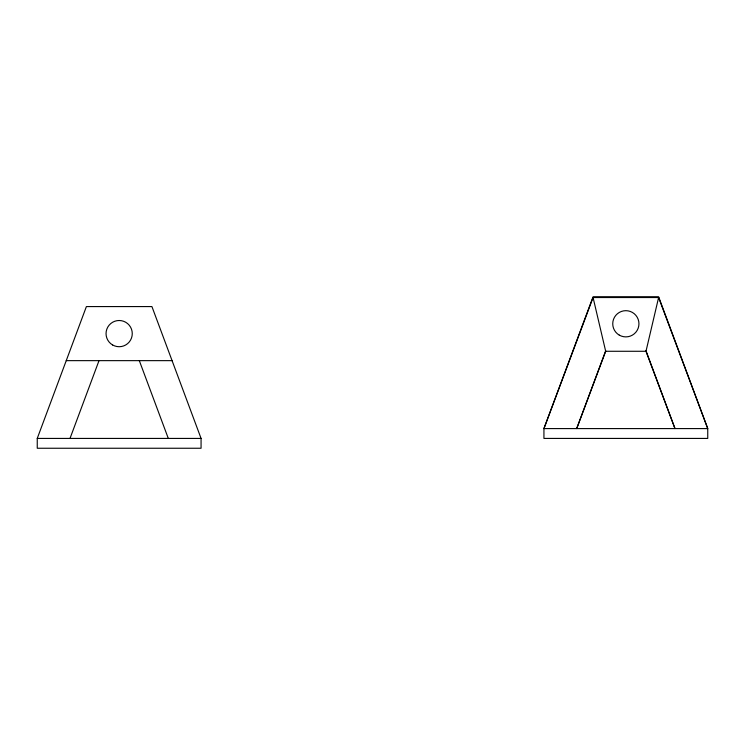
<?xml version="1.0" encoding="UTF-8"?>
<svg xmlns="http://www.w3.org/2000/svg" width="745" height="745" viewBox="0 0 745 745"><rect width="100%" height="100%" fill="white"/><g stroke="black" fill="none" stroke-linecap="round" stroke-linejoin="round"><path stroke-width="1.12" d="M645.99 350.811L674.989 428.589L645.99 351.277L658.608 297.534L593.076 297.534L543.934 428.589L543.934 438.423L707.75 438.423L707.75 428.589L658.608 296.752L593.076 296.752L543.934 428.589L707.75 428.589L658.608 297.534M37.25 438.423L86.392 306.577L151.924 306.577L201.066 438.423L201.066 448.248L37.25 448.248L37.25 438.423L201.066 438.423M70.011 438.423L99.01 360.645M605.685 350.811L576.695 428.589L605.685 351.277L593.076 297.534M605.685 351.277L645.99 351.277M66.24 360.645L172.076 360.645M139.315 360.645L168.305 438.423M619.291 335.129A13.103 13.103 0 0 0 638.949 323.786A13.103 13.103 0 0 0 619.291 312.434A13.103 13.103 0 0 0 619.291 335.129M112.607 344.963A13.103 13.103 0 0 0 132.265 333.611A13.103 13.103 0 0 0 112.607 322.259A13.103 13.103 0 0 0 112.607 344.963"/></g></svg>
